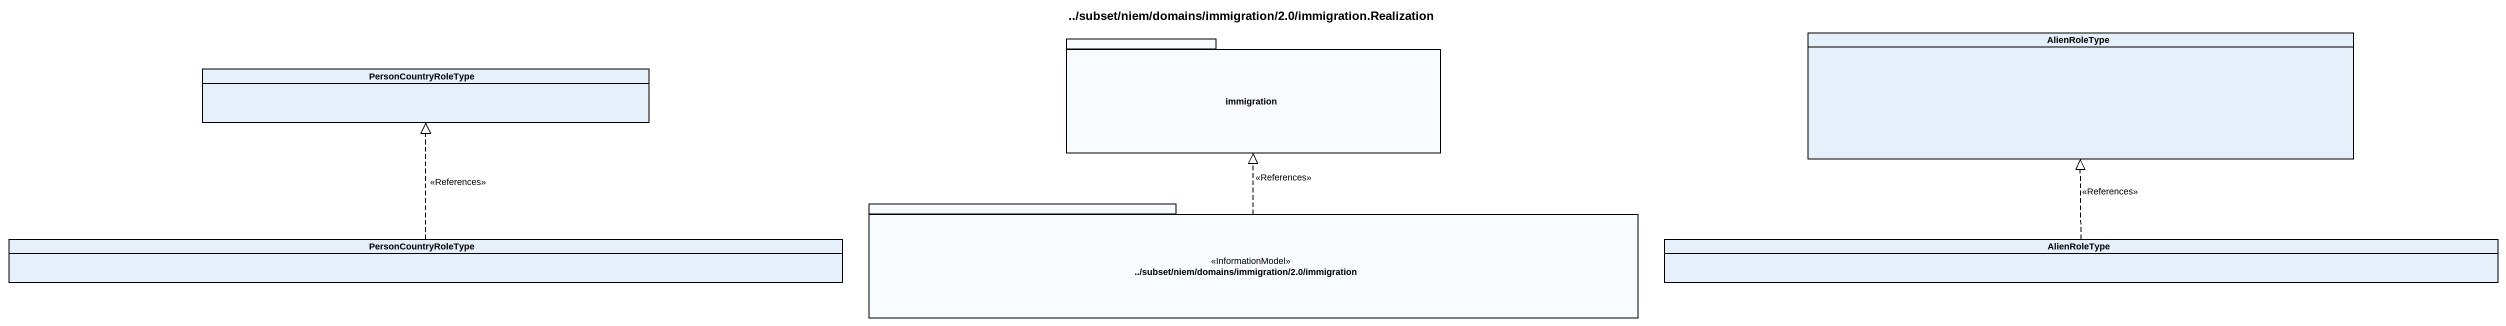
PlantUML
@startuml
title ../subset/niem/domains/immigration/2.0/immigration.Realization
hide circle
hide empty members
package immigration {
}
class AlienRoleType
class PersonCountryRoleType
package "../subset/niem/domains/immigration/2.0/immigration" as subset_niem_domains <<InformationModel>> {
}
class "PersonCountryRoleType" as PersonCountryRoleType_2
class "AlienRoleType" as AlienRoleType_2
subset_niem_domains .up.|> immigration : <<References>>
PersonCountryRoleType_2 .up.|> PersonCountryRoleType : <<References>>
AlienRoleType_2 .up.|> AlienRoleType : <<References>>
@enduml
